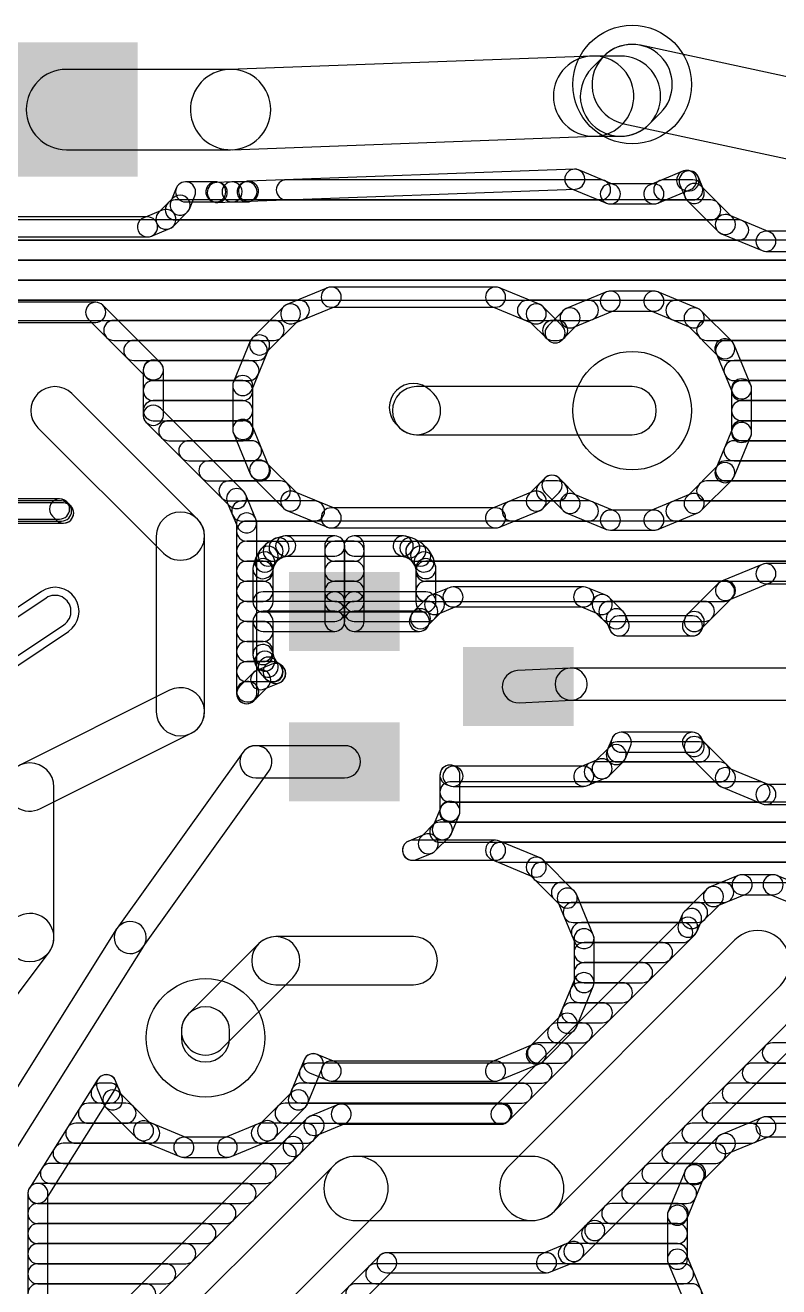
# Model space of a CAD drawing. Extents: x 0 to 96, y 0 to 55.
# Drawn here: x 61.85 to 71.39, y 18.12 to 34.09 of the extents above; entities that cross this region are included whole.
import ezdxf

# ---------------------------------------------------------------- set-up
doc = ezdxf.new("R2010")
doc.units = 0
doc.layers.add('16', color=174, linetype='CONTINUOUS')

# ---------------------------------------------------------------- blocks, each defined once
blk = doc.blocks.new('RECT')
blk.add_solid([(-0.5, -0.5), (0.5, -0.5), (-0.5, 0.5), (0.5, 0.5)])
blk = doc.blocks.new('PIE')
blk.add_circle((0, 0), 0.5)

msp = doc.modelspace()

# ---------------------------------------------------------------- linework, layer by layer
at = {"layer": '16'}
for points in [[(69.1733, 33.6967), (69.0258, 33.5492, 1), (69.7442, 32.8308), (69.8917, 32.9783, 1)], [(72.3718, 33.2467), (69.6393, 33.8342, 1), (69.4257, 32.8408), (72.1582, 32.2533, 1)], [(69.0262, 33.6977), (64.4337, 33.5277, 1), (64.4713, 32.5123), (69.0638, 32.6823, 1)], [(69.385, 33.698), (69.045, 33.698, 1), (69.045, 32.682), (69.385, 32.682, 1)], [(64.4525, 33.528), (62.375, 33.528, 1), (62.375, 32.512), (64.4525, 32.512, 1)], [(64.6828, 31.8593), (68.8113, 32.0121, 1), (68.8019, 32.266), (64.6734, 32.1132, 1)], [(68.758, 32.0217), (69.2084, 31.8352, 1), (69.3056, 32.0698), (68.8552, 32.2564, 1)], [(69.8566, 31.8352), (70.2707, 32.0067, 1), (70.1735, 32.2414), (69.7594, 32.0698, 1)], [(70.1954, 31.9999), (70.2262, 31.9932, 1), (70.2796, 32.2416), (70.2488, 32.2482, 1)], [(63.9307, 31.7617), (64.0004, 31.93, 1), (63.7657, 32.0272), (63.696, 31.8589, 1)], [(63.883, 31.8516), (64.2653, 31.8516, 1), (64.2653, 32.1056), (63.883, 32.1056, 1)], [(64.2211, 31.8596), (64.2398, 31.8526, 1), (64.3282, 32.0907), (64.3095, 32.0976, 1)], [(64.2887, 31.8447), (64.4765, 31.8517, 1), (64.4671, 32.1055), (64.2793, 32.0986, 1)], [(64.4718, 31.8516), (64.6596, 31.8516, 1), (64.6596, 32.1056), (64.4718, 32.1056, 1)], [(64.7083, 31.8613), (64.7267, 31.8689, 1), (64.6295, 32.1036), (64.611, 32.0959, 1)], [(65.1579, 31.877), (69.1327, 31.877, 1), (69.1327, 32.131), (65.1579, 32.131, 1)], [(69.9323, 31.877), (70.2999, 31.877, 1), (70.2999, 32.131), (69.9323, 32.131, 1)], [(70.1356, 32.0688), (70.2013, 31.9101, 1), (70.436, 32.0073), (70.3703, 32.166, 1)], [(63.7245, 31.5419), (63.9031, 31.7205, 1), (63.7235, 31.9001), (63.5449, 31.7215, 1)], [(69.257, 31.8255), (69.808, 31.8255, 1), (69.808, 32.0795), (69.257, 32.0795, 1)], [(70.2289, 31.8689), (70.6219, 31.4759, 1), (70.8015, 31.6555), (70.4085, 32.0485, 1)], [(63.753, 31.623), (70.5273, 31.623, 1), (70.5273, 31.877), (63.753, 31.877, 1)], [(61.4045, 31.408), (63.4013, 31.408, 1), (63.4013, 31.662), (61.4045, 31.662, 1)], [(61.4045, 31.369), (70.8799, 31.369, 1), (70.8799, 31.623), (61.4045, 31.623, 1)], [(63.4499, 31.4177), (63.6833, 31.5143, 1), (63.5861, 31.749), (63.3527, 31.6523, 1)], [(70.6631, 31.4483), (71.1765, 31.2357, 1), (71.2737, 31.4703), (70.7603, 31.683, 1)], [(71.2251, 31.226), (73.3049, 31.226, 1), (73.3049, 31.48), (71.2251, 31.48, 1)], [(61.4045, 31.115), (76.085, 31.115, 1), (76.085, 31.369), (61.4045, 31.369, 1)], [(61.3301, 30.861), (76.155, 30.861, 1), (76.155, 31.115), (61.3301, 31.115, 1)], [(54.737, 30.607), (76.2602, 30.607, 1), (76.2602, 30.861), (54.737, 30.861, 1)], [(65.6765, 30.7643), (65.1631, 30.5516, 1), (65.2603, 30.317), (65.7737, 30.5297, 1)], [(67.8049, 30.774), (65.7251, 30.774, 1), (65.7251, 30.52), (67.8049, 30.52, 1)], [(68.3669, 30.5516), (67.8535, 30.7643, 1), (67.7563, 30.5297), (68.2697, 30.317, 1)], [(69.2084, 30.7123), (68.6994, 30.5015, 1), (68.7966, 30.2668), (69.3056, 30.4777, 1)], [(69.808, 30.722), (69.257, 30.722, 1), (69.257, 30.468), (69.808, 30.468, 1)], [(70.3656, 30.5015), (69.8566, 30.7123, 1), (69.7594, 30.4777), (70.2684, 30.2668, 1)], [(58.9431, 30.353), (65.322, 30.353, 1), (65.322, 30.607), (58.9431, 30.607, 1)], [(62.7455, 30.5816), (61.7145, 30.5816, 1), (61.7145, 30.3276), (62.7455, 30.3276, 1)], [(63.5644, 29.8153), (62.8353, 30.5444, 1), (62.6557, 30.3648), (63.3848, 29.6357, 1)], [(65.1219, 30.5241), (64.7289, 30.1311, 1), (64.9085, 29.9515), (65.3015, 30.3445, 1)], [(68.208, 30.353), (68.9794, 30.353, 1), (68.9794, 30.607), (68.208, 30.607, 1)], [(68.648, 30.2842), (68.4081, 30.5241, 1), (68.2285, 30.3445), (68.4684, 30.1046, 1)], [(68.6582, 30.4739), (68.4684, 30.2842, 1), (68.648, 30.1046), (68.8378, 30.2943, 1)], [(70.0856, 30.353), (76.117, 30.353, 1), (76.117, 30.607), (70.0856, 30.607, 1)], [(70.7964, 30.0843), (70.4068, 30.4739, 1), (70.2272, 30.2943), (70.6168, 29.9047, 1)], [(62.9741, 30.099), (65.0033, 30.099, 1), (65.0033, 30.353), (62.9741, 30.353, 1)], [(68.5267, 30.099), (68.5898, 30.099, 1), (68.5898, 30.353), (68.5267, 30.353, 1)], [(70.4752, 30.099), (75.7983, 30.099, 1), (75.7983, 30.353), (70.4752, 30.353, 1)], [(63.2281, 29.845), (64.79, 29.845, 1), (64.79, 30.099), (63.2281, 30.099, 1)], [(64.7013, 30.0899), (64.4887, 29.5765, 1), (64.7233, 29.4793), (64.936, 29.9927, 1)], [(71.0348, 29.5341), (70.824, 30.0431, 1), (70.5893, 29.9459), (70.8002, 29.4369, 1)], [(70.716, 29.845), (75.585, 29.845, 1), (75.585, 30.099), (70.716, 30.099, 1)], [(63.6016, 29.1508), (63.6016, 29.7255, 1), (63.3476, 29.7255), (63.3476, 29.1508, 1)], [(63.4746, 29.591), (64.6848, 29.591, 1), (64.6848, 29.845), (63.4746, 29.845, 1)], [(70.8212, 29.591), (75.4798, 29.591, 1), (75.4798, 29.845), (70.8212, 29.845, 1)], [(63.4746, 29.337), (64.606, 29.337, 1), (64.606, 29.591), (63.4746, 29.591, 1)], [(64.479, 29.5279), (64.479, 28.9721, 1), (64.733, 28.9721), (64.733, 29.5279, 1)], [(67.0205, 29.4255), (66.9805, 29.4655, 1), (66.5495, 29.0345), (66.5895, 28.9945, 1)], [(71.0445, 28.9345), (71.0445, 29.4855, 1), (70.7905, 29.4855), (70.7905, 28.9345, 1)], [(70.9175, 29.337), (75.401, 29.337, 1), (75.401, 29.591), (70.9175, 29.591, 1)], [(64.033, 27.838), (62.4455, 29.4255, 1), (62.0145, 28.9945), (63.602, 27.407, 1)], [(69.5325, 29.5148), (66.805, 29.5148, 1), (66.805, 28.9052), (69.5325, 28.9052, 1)], [(63.4746, 29.083), (64.606, 29.083, 1), (64.606, 29.337), (63.4746, 29.337, 1)], [(64.6179, 28.1871), (63.5644, 29.2406, 1), (63.3848, 29.061), (64.4383, 28.0075, 1)], [(70.9175, 29.083), (75.401, 29.083, 1), (75.401, 29.337), (70.9175, 29.337, 1)], [(63.6694, 28.829), (64.6127, 28.829, 1), (64.6127, 29.083), (63.6694, 29.083, 1)], [(64.4887, 28.9235), (64.7013, 28.4101, 1), (64.936, 28.5073), (64.7233, 29.0207, 1)], [(70.824, 28.3769), (71.0348, 28.8859, 1), (70.8002, 28.9831), (70.5893, 28.4741, 1)], [(70.9175, 28.829), (75.4077, 28.829, 1), (75.4077, 29.083), (70.9175, 29.083, 1)], [(63.9234, 28.575), (64.7179, 28.575, 1), (64.7179, 28.829), (63.9234, 28.829, 1)], [(70.8212, 28.575), (75.5129, 28.575, 1), (75.5129, 28.829), (70.8212, 28.829, 1)], [(64.7289, 28.3689), (65.1219, 27.9759, 1), (65.3015, 28.1555), (64.9085, 28.5485, 1)], [(64.1774, 28.321), (64.8293, 28.321, 1), (64.8293, 28.575), (64.1774, 28.575, 1)], [(70.4068, 27.9461), (70.7964, 28.3357, 1), (70.6168, 28.5153), (70.2272, 28.1257, 1)], [(70.716, 28.321), (75.6243, 28.321, 1), (75.6243, 28.575), (70.716, 28.575, 1)], [(64.4314, 28.067), (65.0833, 28.067, 1), (65.0833, 28.321), (64.4314, 28.321, 1)], [(68.4081, 27.9759), (68.608, 28.1758, 1), (68.4284, 28.3554), (68.2285, 28.1555, 1)], [(68.4467, 28.067), (68.5898, 28.067, 1), (68.5898, 28.321), (68.4467, 28.321, 1)], [(68.4284, 28.1758), (68.6582, 27.9461, 1), (68.8378, 28.1257), (68.608, 28.3554, 1)], [(70.4752, 28.067), (75.8783, 28.067, 1), (75.8783, 28.321), (70.4752, 28.321, 1)], [(64.773, 27.8378), (64.6454, 28.1459, 1), (64.4108, 28.0487), (64.5384, 27.7406, 1)], [(65.1631, 27.9483), (65.6765, 27.7357, 1), (65.7737, 27.9703), (65.2603, 28.183, 1)], [(67.8535, 27.7357), (68.3669, 27.9483, 1), (68.2697, 28.183), (67.7563, 27.9703, 1)], [(68.6994, 27.9185), (69.2084, 27.7077, 1), (69.3056, 27.9423), (68.7966, 28.1532, 1)], [(69.8566, 27.7077), (70.3656, 27.9185, 1), (70.2684, 28.1532), (69.7594, 27.9423, 1)], [(60.4012, 27.813), (62.3146, 27.813, 1), (62.3146, 28.067), (60.4012, 28.067, 1)], [(61.7145, 27.8384), (62.2892, 27.8384, 1), (62.2892, 28.0924), (61.7145, 28.0924, 1)], [(62.34, 28.0416), (61.7145, 28.0416, 1), (61.7145, 27.7876), (62.34, 27.7876, 1)], [(62.1994, 27.8756), (62.2502, 27.8248, 1), (62.4298, 28.0044), (62.379, 28.0552, 1)], [(64.5932, 27.813), (65.5151, 27.813, 1), (65.5151, 28.067), (64.5932, 28.067, 1)], [(65.7251, 27.726), (67.8049, 27.726, 1), (67.8049, 27.98), (65.7251, 27.98, 1)], [(68.0149, 27.813), (68.9794, 27.813, 1), (68.9794, 28.067), (68.0149, 28.067, 1)], [(69.257, 27.698), (69.808, 27.698, 1), (69.808, 27.952), (69.257, 27.952, 1)], [(70.0856, 27.813), (76.3101, 27.813, 1), (76.3101, 28.067), (70.0856, 28.067, 1)], [(64.1223, 25.4), (64.1223, 27.6225, 1), (63.5127, 27.6225), (63.5127, 25.4, 1)], [(64.7827, 25.6287), (64.7827, 27.7892, 1), (64.5287, 27.7892), (64.5287, 25.6287, 1)], [(64.6557, 27.559), (82.628, 27.559, 1), (82.628, 27.813), (64.6557, 27.813, 1)], [(65.1162, 27.6204), (65.0322, 27.5979, 1), (65.0979, 27.3525), (65.1819, 27.375, 1)], [(65.7695, 27.6247), (65.149, 27.6247, 1), (65.149, 27.3707), (65.7695, 27.3707, 1)], [(65.8965, 26.7905), (65.8965, 27.4977, 1), (65.6425, 27.4977), (65.6425, 26.7905, 1)], [(66.636, 27.6247), (66.0155, 27.6247, 1), (66.0155, 27.3707), (66.636, 27.3707, 1)], [(65.8885, 27.4977), (65.8885, 26.7905, 1), (66.1425, 26.7905), (66.1425, 27.4977, 1)], [(66.7528, 27.5979), (66.6688, 27.6204, 1), (66.6031, 27.375), (66.6871, 27.3525, 1)], [(64.6557, 27.305), (64.9902, 27.305, 1), (64.9902, 27.559), (64.6557, 27.559, 1)], [(64.8183, 27.4337), (64.7748, 27.3584, 1), (64.9948, 27.2315), (65.0383, 27.3067, 1)], [(64.8999, 27.5215), (64.8385, 27.46, 1), (65.0181, 27.2804), (65.0796, 27.3419, 1)], [(65.0015, 27.5852), (64.9263, 27.5417, 1), (65.0532, 27.3217), (65.1285, 27.3652, 1)], [(65.7695, 27.305), (66.0155, 27.305, 1), (66.0155, 27.559), (65.7695, 27.559, 1)], [(66.8587, 27.5417), (66.7834, 27.5852, 1), (66.6565, 27.3652), (66.7317, 27.3217, 1)], [(66.7948, 27.305), (82.8983, 27.305, 1), (82.8983, 27.559), (66.7948, 27.559, 1)], [(66.9465, 27.46), (66.885, 27.5215, 1), (66.7054, 27.3419), (66.7669, 27.2804, 1)], [(67.0102, 27.3584), (66.9667, 27.4337, 1), (66.7467, 27.3067), (66.7902, 27.2315, 1)], [(64.6557, 27.051), (64.8623, 27.051, 1), (64.8623, 27.305), (64.6557, 27.305, 1)], [(64.7621, 27.3278), (64.7396, 27.2438, 1), (64.985, 27.1781), (65.0075, 27.2621, 1)], [(64.7353, 27.211), (64.7353, 26.7905, 1), (64.9893, 26.7905), (64.9893, 27.211, 1)], [(65.7695, 27.051), (66.0155, 27.051, 1), (66.0155, 27.305), (65.7695, 27.305, 1)], [(67.0454, 27.2438), (67.0229, 27.3278, 1), (66.7775, 27.2621), (66.8, 27.1781, 1)], [(67.0497, 26.7905), (67.0497, 27.211, 1), (66.7957, 27.211), (66.7957, 26.7905, 1)], [(66.9227, 27.051), (91.24, 27.051, 1), (91.24, 27.305), (66.9227, 27.305, 1)], [(71.1765, 27.2643), (70.6631, 27.0516, 1), (70.7603, 26.817), (71.2737, 27.0297, 1)], [(73.3049, 27.274), (71.2251, 27.274, 1), (71.2251, 27.02), (73.3049, 27.02, 1)], [(64.6557, 26.797), (64.8623, 26.797, 1), (64.8623, 27.051), (64.6557, 27.051, 1)], [(65.7695, 26.797), (66.0155, 26.797, 1), (66.0155, 27.051), (65.7695, 27.051, 1)], [(66.9227, 26.797), (70.7013, 26.797, 1), (70.7013, 27.051), (66.9227, 27.051, 1)], [(67.2176, 26.9698), (66.9842, 26.8732, 1), (67.0814, 26.6385), (67.3148, 26.7352, 1)], [(68.9188, 26.9795), (67.2662, 26.9795, 1), (67.2662, 26.7255), (68.9188, 26.7255, 1)], [(69.2008, 26.8732), (68.9674, 26.9698, 1), (68.8702, 26.7352), (69.1036, 26.6385, 1)], [(70.6219, 27.0241), (70.2289, 26.6311, 1), (70.4085, 26.4515), (70.8015, 26.8445, 1)], [(60.4377, 25.2309), (62.3427, 26.5009, 1), (62.1173, 26.8391), (60.2123, 25.5691, 1)], [(62.0605, 26.9233), (61.108, 26.2858, 1), (61.447, 25.7792), (62.3995, 26.4167, 1)], [(64.8623, 26.6635), (65.7695, 26.6635, 1), (65.7695, 26.9175), (64.8623, 26.9175, 1)], [(66.0155, 26.9175), (65.7695, 26.9175, 1), (65.7695, 26.6635), (66.0155, 26.6635, 1)], [(65.6425, 26.7905), (65.6425, 26.5445, 1), (65.8965, 26.5445), (65.8965, 26.7905, 1)], [(66.1425, 26.5445), (66.1425, 26.7905, 1), (65.8885, 26.7905), (65.8885, 26.5445, 1)], [(66.0155, 26.6635), (66.9227, 26.6635, 1), (66.9227, 26.9175), (66.0155, 26.9175, 1)], [(66.943, 26.8456), (66.7644, 26.667, 1), (66.944, 26.4874), (67.1226, 26.666, 1)], [(69.4206, 26.667), (69.242, 26.8456, 1), (69.0624, 26.666), (69.241, 26.4874, 1)], [(64.6557, 26.543), (65.7695, 26.543, 1), (65.7695, 26.797), (64.6557, 26.797, 1)], [(65.7695, 26.6715), (64.8623, 26.6715, 1), (64.8623, 26.4175), (65.7695, 26.4175, 1)], [(64.7353, 26.5445), (64.7353, 26.124, 1), (64.9893, 26.124), (64.9893, 26.5445, 1)], [(66.0155, 26.543), (66.947, 26.543, 1), (66.947, 26.797), (66.0155, 26.797, 1)], [(66.8406, 26.6715), (66.0155, 26.6715, 1), (66.0155, 26.4175), (66.8406, 26.4175, 1)], [(66.7368, 26.6258), (66.7233, 26.5931, 1), (66.958, 26.4959), (66.9715, 26.5286, 1)], [(69.238, 26.543), (70.4473, 26.543, 1), (70.4473, 26.797), (69.238, 26.797, 1)], [(69.4857, 26.5352), (69.4482, 26.6258, 1), (69.2135, 26.5286), (69.251, 26.438, 1)], [(70.2013, 26.5899), (70.1787, 26.5352, 1), (70.4133, 26.438), (70.436, 26.4927, 1)], [(64.6557, 26.289), (64.8623, 26.289, 1), (64.8623, 26.543), (64.6557, 26.543, 1)], [(70.296, 26.6136), (69.3684, 26.6136, 1), (69.3684, 26.3596), (70.296, 26.3596, 1)], [(64.6557, 26.035), (64.8623, 26.035, 1), (64.8623, 26.289), (64.6557, 26.289, 1)], [(64.7396, 26.0912), (64.7621, 26.0072, 1), (65.0075, 26.0729), (64.985, 26.1569, 1)], [(64.6557, 25.781), (64.985, 25.781, 1), (64.985, 26.035), (64.6557, 26.035, 1)], [(64.7748, 25.9765), (64.8183, 25.9013, 1), (65.0383, 26.0282), (64.9948, 26.1035, 1)], [(64.8385, 25.8749), (64.8999, 25.8135, 1), (65.0796, 25.9931), (65.0181, 26.0546, 1)], [(64.9263, 25.7933), (64.959, 25.7744, 1), (65.086, 25.9944), (65.0532, 26.0133, 1)], [(64.743, 25.8956), (64.5659, 25.7185, 1), (64.7455, 25.5389), (64.9226, 25.716, 1)], [(64.9739, 26.0017), (64.7842, 25.9232, 1), (64.8814, 25.6885), (65.0711, 25.7671, 1)], [(68.7501, 25.953), (68.0826, 25.9205, 1), (68.1024, 25.5145), (68.7699, 25.547, 1)], [(72.265, 25.9532), (68.76, 25.9532, 1), (68.76, 25.5468), (72.265, 25.5468, 1)], [(62.0488, 24.1749), (63.9538, 25.1274, 1), (63.6812, 25.6726), (61.7762, 24.7201, 1)], [(64.6557, 25.527), (64.681, 25.527, 1), (64.681, 25.781), (64.6557, 25.781, 1)], [(69.4482, 24.8092), (69.5126, 24.9648, 1), (69.2779, 25.062), (69.2135, 24.9064, 1)], [(69.3953, 24.8864), (70.296, 24.8864, 1), (70.296, 25.1404), (69.3953, 25.1404, 1)], [(70.1787, 24.9648), (70.2013, 24.9101, 1), (70.436, 25.0073), (70.4133, 25.062, 1)], [(70.2289, 24.8689), (70.6219, 24.4759, 1), (70.8015, 24.6555), (70.4085, 25.0485, 1)], [(63.3478, 22.4244), (64.9378, 24.6494, 1), (64.6072, 24.8856), (63.0172, 22.6606, 1)], [(64.7725, 24.5643), (65.8925, 24.5643, 1), (65.8925, 24.9707), (64.7725, 24.9707, 1)], [(69.242, 24.5894), (69.4206, 24.768, 1), (69.241, 24.9476), (69.0624, 24.769, 1)], [(69.345, 24.765), (70.3853, 24.765, 1), (70.3853, 25.019), (69.345, 25.019, 1)], [(62.2173, 22.5425), (62.2173, 24.4475, 1), (61.6077, 24.4475), (61.6077, 22.5425, 1)], [(68.9674, 24.4652), (69.2008, 24.5618, 1), (69.1036, 24.7965), (68.8702, 24.6998, 1)], [(69.0528, 24.511), (70.6393, 24.511, 1), (70.6393, 24.765), (69.0528, 24.765, 1)], [(67.1789, 24.4812), (67.2176, 24.4652, 1), (67.3148, 24.6998), (67.2761, 24.7159, 1)], [(67.3545, 24.1412), (67.3545, 24.5985, 1), (67.1005, 24.5985), (67.1005, 24.1412, 1)], [(67.2662, 24.4555), (68.9188, 24.4555, 1), (68.9188, 24.7095), (67.2662, 24.7095, 1)], [(70.6631, 24.4483), (71.1765, 24.2357, 1), (71.2737, 24.4703), (70.7603, 24.683, 1)], [(67.2275, 24.257), (71.1503, 24.257, 1), (71.1503, 24.511), (67.2275, 24.511, 1)], [(71.2251, 24.226), (73.3049, 24.226, 1), (73.3049, 24.48), (71.2251, 24.48, 1)], [(67.2482, 23.8592), (67.3448, 24.0926, 1), (67.1102, 24.1898), (67.0135, 23.9564, 1)], [(67.2229, 24.003), (76.4025, 24.003, 1), (76.4025, 24.257), (67.2229, 24.257, 1)], [(67.042, 23.6394), (67.2206, 23.818, 1), (67.041, 23.9976), (66.8624, 23.819, 1)], [(67.099, 23.749), (76.4025, 23.749, 1), (76.4025, 24.003), (67.099, 24.003, 1)], [(66.8024, 23.5297), (67.0008, 23.6118, 1), (66.9036, 23.8465), (66.7052, 23.7643, 1)], [(67.8049, 23.774), (66.7538, 23.774, 1), (66.7538, 23.52), (67.8049, 23.52, 1)], [(68.3669, 23.5516), (67.8535, 23.7643, 1), (67.7563, 23.5297), (68.2697, 23.317, 1)], [(67.8652, 23.495), (76.4598, 23.495, 1), (76.4598, 23.749), (67.8652, 23.749, 1)], [(68.8011, 23.1311), (68.4081, 23.5241, 1), (68.2285, 23.3445), (68.6215, 22.9515, 1)], [(68.3847, 23.241), (75.9403, 23.241, 1), (75.9403, 23.495), (68.3847, 23.495, 1)], [(70.8753, 23.3281), (70.513, 23.1781, 1), (70.6102, 22.9434), (70.9725, 23.0935, 1)], [(71.3161, 23.3378), (70.9239, 23.3378, 1), (70.9239, 23.0838), (71.3161, 23.0838, 1)], [(71.727, 23.1781), (71.3647, 23.3281, 1), (71.2675, 23.0935), (71.6298, 22.9434, 1)], [(68.6386, 22.987), (70.6902, 22.987, 1), (70.6902, 23.241), (68.6386, 23.241, 1)], [(69.0413, 22.5765), (68.8286, 23.0899, 1), (68.594, 22.9927), (68.8067, 22.4793, 1)], [(70.4718, 23.1505), (70.1945, 22.8732, 1), (70.3741, 22.6936), (70.6514, 22.9709, 1)], [(60.2513, 19.8196), (62.1563, 22.3596, 1), (61.6687, 22.7254), (59.7637, 20.1854, 1)], [(68.7864, 22.733), (70.3609, 22.733, 1), (70.3609, 22.987), (68.7864, 22.987, 1)], [(70.1669, 22.832), (70.1209, 22.721, 1), (70.3556, 22.6238), (70.4016, 22.7348, 1)], [(61.4494, 19.4092), (63.3544, 22.4342, 1), (63.0106, 22.6508), (61.1056, 19.6258, 1)], [(70.1485, 22.7622), (67.7834, 20.3971, 1), (67.963, 20.2175), (70.3281, 22.5826, 1)], [(68.8916, 22.479), (70.1719, 22.479, 1), (70.1719, 22.733), (68.8916, 22.733, 1)], [(64.3505, 21.1455), (65.2395, 22.0345, 1), (64.8085, 22.4655), (63.9195, 21.5765, 1)], [(65.024, 21.9452), (66.765, 21.9452, 1), (66.765, 22.5548), (65.024, 22.5548, 1)], [(70.8326, 22.5124), (67.9751, 19.6549, 1), (68.5499, 19.0801), (71.4074, 21.9376, 1)], [(69.051, 21.9721), (69.051, 22.5279, 1), (68.797, 22.5279), (68.797, 21.9721, 1)], [(68.924, 22.225), (69.9179, 22.225, 1), (69.9179, 22.479), (68.924, 22.479, 1)], [(68.924, 21.971), (69.6639, 21.971, 1), (69.6639, 22.225), (68.924, 22.225, 1)], [(68.8286, 21.4101), (69.0413, 21.9235, 1), (68.8067, 22.0207), (68.594, 21.5073, 1)], [(68.8709, 21.717), (69.4099, 21.717, 1), (69.4099, 21.971), (68.8709, 21.971, 1)], [(68.7657, 21.463), (69.1559, 21.463, 1), (69.1559, 21.717), (68.7657, 21.717, 1)], [(64.4398, 21.2725), (64.4398, 21.361, 1), (63.8302, 21.361), (63.8302, 21.2725, 1)], [(68.4081, 20.9759), (68.8011, 21.3689, 1), (68.6215, 21.5485), (68.2285, 21.1555, 1)], [(68.5887, 21.209), (68.9019, 21.209, 1), (68.9019, 21.463), (68.5887, 21.463, 1)], [(69.149, 18.7453), (71.6572, 21.2535, 1), (71.4776, 21.4331), (68.9694, 18.9249, 1)], [(65.4265, 20.4394), (65.6165, 20.898, 1), (65.3818, 20.9952), (65.1918, 20.5366, 1)], [(65.4505, 20.8293), (65.6765, 20.7357, 1), (65.7737, 20.9703), (65.5477, 21.0639, 1)], [(67.8535, 20.7357), (68.3669, 20.9483, 1), (68.2697, 21.183), (67.7563, 20.9703, 1)], [(68.3347, 20.955), (68.6479, 20.955, 1), (68.6479, 21.209), (68.3347, 21.209, 1)], [(71.3061, 20.955), (75.9903, 20.955, 1), (75.9903, 21.209), (71.3061, 21.209, 1)], [(65.45, 20.701), (68.3939, 20.701, 1), (68.3939, 20.955), (65.45, 20.955, 1)], [(65.7251, 20.726), (67.8049, 20.726, 1), (67.8049, 20.98), (65.7251, 20.98, 1)], [(71.0521, 20.701), (82.3023, 20.701, 1), (82.3023, 20.955), (71.0521, 20.955, 1)], [(62.1216, 19.2372), (62.9883, 20.6135, 1), (62.7734, 20.7489), (61.9066, 19.3726, 1)], [(62.7635, 20.6326), (62.8435, 20.4394, 1), (63.0782, 20.5366), (62.9982, 20.7298, 1)], [(62.8133, 20.447), (62.9252, 20.447, 1), (62.9252, 20.701), (62.8133, 20.701, 1)], [(62.8711, 20.3982), (63.2607, 20.0086, 1), (63.4403, 20.1882), (63.0507, 20.5778, 1)], [(65.0093, 20.0086), (65.3989, 20.3982, 1), (65.2193, 20.5778), (64.8297, 20.1882, 1)], [(65.3448, 20.447), (68.1399, 20.447, 1), (68.1399, 20.701), (65.3448, 20.701, 1)], [(70.7981, 20.447), (82.3673, 20.447, 1), (82.3673, 20.701), (70.7981, 20.701, 1)], [(62.6534, 20.193), (63.1288, 20.193, 1), (63.1288, 20.447), (62.6534, 20.447, 1)], [(65.1412, 20.193), (67.8859, 20.193, 1), (67.8859, 20.447), (65.1412, 20.447, 1)], [(65.8045, 20.4246), (65.459, 20.2816, 1), (65.5562, 20.0469), (65.9017, 20.19, 1)], [(67.8732, 20.4343), (65.8531, 20.4343, 1), (65.8531, 20.1803), (67.8732, 20.1803, 1)], [(70.5441, 20.193), (85.652, 20.193, 1), (85.652, 20.447), (70.5441, 20.447, 1)], [(65.4178, 20.254), (65.1535, 19.9897, 1), (65.3331, 19.8101), (65.5974, 20.0744, 1)], [(62.4934, 19.939), (63.4286, 19.939, 1), (63.4286, 20.193), (62.4934, 20.193, 1)], [(63.3019, 19.981), (63.8109, 19.7702, 1), (63.9081, 20.0048), (63.3991, 20.2157, 1)], [(64.4591, 19.7702), (64.9681, 19.981, 1), (64.8709, 20.2157), (64.3619, 20.0048, 1)], [(64.8414, 19.939), (65.4094, 19.939, 1), (65.4094, 20.193), (64.8414, 20.193, 1)], [(70.2901, 19.939), (71.0296, 19.939, 1), (71.0296, 20.193), (70.2901, 20.193, 1)], [(71.1765, 20.2643), (70.6631, 20.0516, 1), (70.7603, 19.817), (71.2737, 20.0297, 1)], [(73.3049, 20.274), (71.2251, 20.274, 1), (71.2251, 20.02), (73.3049, 20.02, 1)], [(65.1535, 19.9897), (62.6135, 17.4497, 1), (62.7931, 17.2701), (65.3331, 19.8101, 1)], [(63.8595, 19.7605), (64.4105, 19.7605, 1), (64.4105, 20.0145), (63.8595, 20.0145, 1)], [(70.6219, 20.0241), (70.2289, 19.6311, 1), (70.4085, 19.4515), (70.8015, 19.8445, 1)], [(62.3335, 19.685), (65.1554, 19.685, 1), (65.1554, 19.939), (62.3335, 19.939, 1)], [(70.0361, 19.685), (70.5893, 19.685, 1), (70.5893, 19.939), (70.0361, 19.939, 1)], [(62.1735, 19.431), (64.9014, 19.431, 1), (64.9014, 19.685), (62.1735, 19.685, 1)], [(63.7874, 16.5401), (66.3274, 19.0801, 1), (65.7526, 19.6549), (63.2126, 17.1149, 1)], [(66.04, 18.9611), (68.2625, 18.9611, 1), (68.2625, 19.7739), (66.04, 19.7739, 1)], [(69.7821, 19.431), (70.3353, 19.431, 1), (70.3353, 19.685), (69.7821, 19.685, 1)], [(70.2013, 19.5899), (69.9887, 19.0765, 1), (70.2233, 18.9793), (70.436, 19.4927, 1)], [(62.1411, 8.7187), (62.1411, 19.3049, 1), (61.8871, 19.3049), (61.8871, 8.7187, 1)], [(62.0141, 19.177), (64.6474, 19.177, 1), (64.6474, 19.431), (62.0141, 19.431, 1)], [(69.5281, 19.177), (70.2204, 19.177, 1), (70.2204, 19.431), (69.5281, 19.431, 1)], [(62.0141, 18.923), (64.3934, 18.923, 1), (64.3934, 19.177), (62.0141, 19.177, 1)], [(69.2741, 18.923), (70.1152, 18.923, 1), (70.1152, 19.177), (69.2741, 19.177, 1)], [(69.979, 19.0279), (69.979, 18.4721, 1), (70.233, 18.4721), (70.233, 19.0279, 1)], [(62.0141, 18.669), (64.1394, 18.669, 1), (64.1394, 18.923), (62.0141, 18.923, 1)], [(68.8847, 18.481), (69.149, 18.7453, 1), (68.9694, 18.9249), (68.7051, 18.6606, 1)], [(69.0201, 18.669), (70.106, 18.669, 1), (70.106, 18.923), (69.0201, 18.923, 1)], [(68.498, 18.3104), (68.8435, 18.4534, 1), (68.7463, 18.6881), (68.4008, 18.545, 1)], [(62.0141, 18.415), (63.8854, 18.415, 1), (63.8854, 18.669), (62.0141, 18.669, 1)], [(64.5296, 16.3484), (66.5191, 18.3379, 1), (66.3395, 18.5175), (64.35, 16.528, 1)], [(66.4293, 18.3007), (68.4494, 18.3007, 1), (68.4494, 18.5547), (66.4293, 18.5547, 1)], [(68.7254, 18.415), (70.106, 18.415, 1), (70.106, 18.669), (68.7254, 18.669, 1)], [(69.9887, 18.4235), (70.2013, 17.9101, 1), (70.436, 18.0073), (70.2233, 18.5207, 1)], [(62.0141, 18.161), (63.6314, 18.161, 1), (63.6314, 18.415), (62.0141, 18.415, 1)], [(66.2896, 18.161), (70.1823, 18.161, 1), (70.1823, 18.415), (66.2896, 18.415, 1)], [(62.0141, 17.907), (63.3774, 17.907, 1), (63.3774, 18.161), (62.0141, 18.161, 1)], [(66.0356, 17.907), (70.2875, 17.907, 1), (70.2875, 18.161), (66.0356, 18.161, 1)]]:
    msp.add_lwpolyline(points, format="xyb", close=True, dxfattribs=at)

# ---------------------------------------------------------------- block references
for name, p, xscale, yscale in [('PIE', (69.5325, 33.3375), 1.5, 1.5), ('RECT', (62.375, 33.02), 1.8, 1.7), ('PIE', (69.5325, 29.21), 1.5, 1.5), ('PIE', (64.135, 21.2725), 1.5, 1.5)]:
    msp.add_blockref(name, p, dxfattribs=dict(at, xscale=xscale, yscale=yscale))
at = {"layer": '16', "yscale": 1.4, "rotation": 90}
for p in [(65.8925, 26.6675), (68.0925, 25.7175), (65.8925, 24.7675)]:
    msp.add_blockref('RECT', p, dxfattribs=at)

doc.saveas('drawing.dxf')
